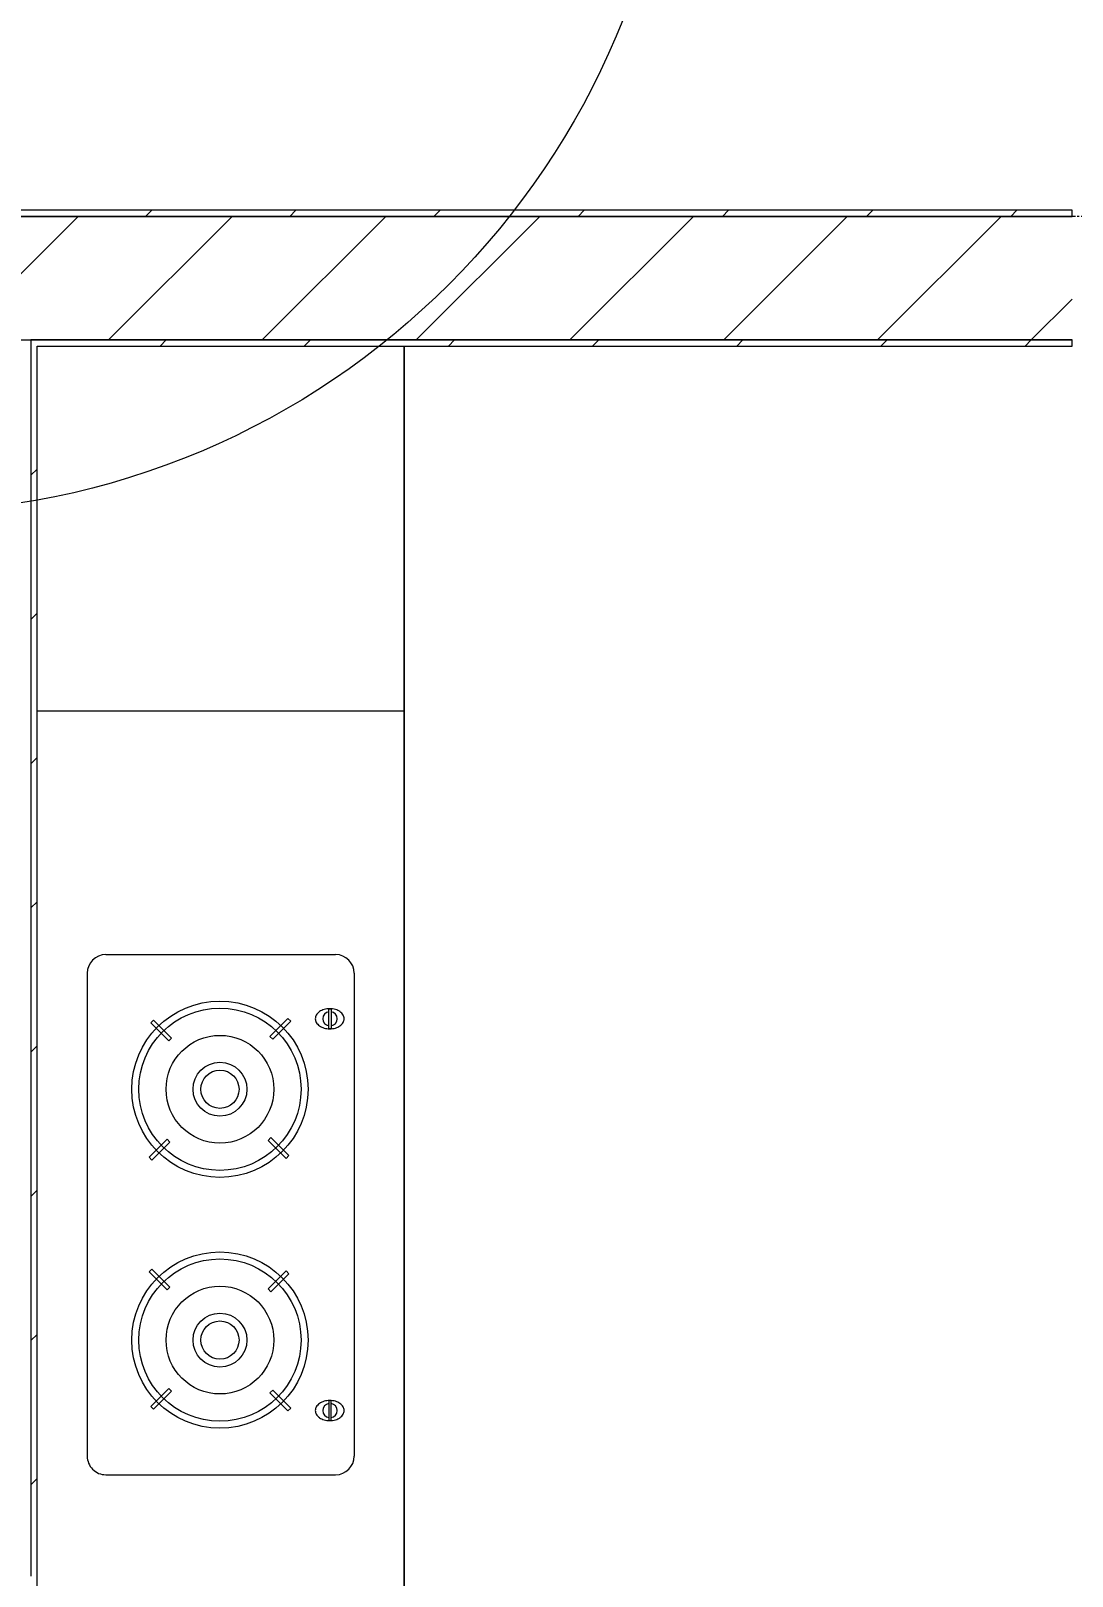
# Model space of a CAD drawing. Header units: millimetres. Extents: x -24439 to 198341, y -52871 to 149926.
# Drawn here: x 57853 to 59538, y 31337 to 33837 of the extents above; entities that cross this region are included whole.
import ezdxf

# ---------------------------------------------------------------- set-up
doc = ezdxf.new("R2010")
doc.units = ezdxf.units.MM
doc.linetypes.add('Grid Line', pattern=[22.225, 12.7, -3.175, 3.175, -3.175])
doc.linetypes.add('NET VAN', pattern=[1.06, 0.53, -0.53])
for name, color, linetype, lineweight in [('0-1', 7, 'Continuous', 5), ('A-DETL-GENF-2', 9, 'NET VAN', 9), ('A-WALL', 113, 'Continuous', 9), ('A-WALL-3', 113, 'Continuous', 18), ('A-WALL-PATT-2', 9, 'Continuous', 9), ('A-WALL-PATT-3', 111, 'Continuous', 9), ('G-IMPT-1', 9, 'Continuous', 9), ('G-IMPT-6', 7, 'Continuous', 9), ('I-FURN', 30, 'Continuous', 9), ('I-FURN-1', 9, 'Continuous', 9), ('I-WALL-1', 253, 'Continuous', 18), ('I-WALL-3', 2, 'Continuous', 18), ('S-GRID-1', 1, 'Grid Line', 9)]:
    doc.layers.add(name, color=color, linetype=linetype, lineweight=lineweight)
doc.styles.add('Arial_4', font='arial_0.ttf', dxfattribs={"height": 1000})
pattern_1 = [(45, (0, 0), (-116.67262, 116.67262), [])]

# ---------------------------------------------------------------- blocks, each defined once
blk = doc.blocks.new('HE BEP A - HE BEP A-348232-TKCS_MB ĐỊNH VỊ CAO ĐỘ THIẾT KẾ')
at = {"layer": 'I-FURN'}
for p, q in [((3703.5, 605.3), (3703.5, 11)), ((3279.1, 524.2), (2497.5, 524.2)), ((2467.5, 494.2), (2467.5, 122.2)), ((3309.1, 494.2), (3309.1, 122.2)), ((2578, 421.2), (2573.6, 416.8)), ((2573.6, 416.8), (2602.8, 387.7)), ((2607.1, 392.1), (2578, 421.2)), ((2795.6, 424), (2766.5, 394.9)), ((2770.8, 390.5), (2800, 419.6)), ((2800, 419.6), (2795.6, 424)), ((2976.7, 419.6), (2981.1, 424)), ((3005.8, 390.5), (2976.7, 419.6)), ((2981.1, 424), (3010.2, 394.9)), ((3169.5, 392.1), (3198.6, 421.2)), ((3203, 416.8), (3173.9, 387.7)), ((3198.6, 421.2), (3203, 416.8)), ((2602.8, 387.7), (2607.1, 392.1)), ((2766.5, 394.9), (2770.8, 390.5)), ((3010.2, 394.9), (3005.8, 390.5)), ((3173.9, 387.7), (3169.5, 392.1)), ((2570.9, 199.3), (2600, 228.4)), ((2600, 228.4), (2604.4, 224)), ((2763.7, 226.8), (2768.1, 231.2)), ((2792.8, 197.7), (2763.7, 226.8)), ((2768.1, 231.2), (2797.2, 202)), ((3008.5, 231.2), (2979.4, 202)), ((2983.8, 197.7), (3012.9, 226.8)), ((3012.9, 226.8), (3008.5, 231.2)), ((3176.6, 228.4), (3172.2, 224)), ((3205.8, 199.3), (3176.6, 228.4)), ((2604.4, 224), (2575.3, 194.9)), ((2797.2, 202), (2792.8, 197.7)), ((2979.4, 202), (2983.8, 197.7)), ((3172.2, 224), (3201.4, 194.9)), ((2575.3, 194.9), (2570.9, 199.3)), ((3201.4, 194.9), (3205.8, 199.3)), ((2555.1, 133.3), (2555.1, 129.3)), ((2587.6, 133.3), (2555.1, 133.3)), ((2555.1, 129.3), (2587.6, 129.3)), ((2587.6, 129.3), (2587.6, 133.3)), ((3189, 129.3), (3189, 133.3)), ((3189, 133.3), (3221.5, 133.3)), ((3221.5, 129.3), (3189, 129.3)), ((3221.5, 133.3), (3221.5, 129.3)), ((3279.1, 92.2), (2497.5, 92.2)), ((4293.5, 11), (765.9, 11))]:
    blk.add_line(p, q, dxfattribs=at)
for centre, radius in [((2685.4, 309.4), 142.6), ((3091.2, 309.4), 142.6), ((2685.4, 309.4), 131.3), ((3091.2, 309.4), 131.3), ((2685.4, 309.4), 87.2), ((3091.2, 309.4), 87.2), ((2685.4, 309.4), 43.6), ((3091.2, 309.4), 43.6), ((2685.4, 309.4), 30.9), ((3091.2, 309.4), 30.9)]:
    blk.add_circle(centre, radius, dxfattribs=at)
for centre, radius, start, end in [((2497.5, 494.2), 30, 90, 180), ((3279.1, 494.2), 30, 360, 90), ((2574.8, 137.9), 18.1, 120.7976, 145.204), ((2571.4, 143.6), 11.5, 90, 120.7976), ((2571.4, 143.6), 11.5, 59.2024, 90), ((2568, 137.9), 18.1, 34.796, 59.2024), ((3208.7, 137.9), 18.1, 120.7976, 145.204), ((3205.3, 143.6), 11.5, 90, 120.7976), ((3205.3, 143.6), 11.5, 59.2024, 90), ((3201.9, 137.9), 18.1, 34.796, 59.2024), ((2588.6, 131.7), 33.5, 163.9419, 180), ((2588.6, 131.7), 33.5, 180, 196.0581), ((2580.1, 134.1), 24.7, 145.204, 163.9419), ((2571.3, 131.3), 11.6, 9.9102, 170.0898), ((2571.3, 131.3), 11.6, 189.7177, 350.2823), ((2562.6, 134.1), 24.7, 16.0581, 34.796), ((2554.1, 131.7), 33.5, 0, 16.0581), ((2554.1, 131.7), 33.5, 343.9419, 0), ((3222.5, 131.7), 33.5, 163.9419, 180), ((3222.5, 131.7), 33.5, 180, 196.0581), ((3214, 134.1), 24.7, 145.204, 163.9419), ((3205.3, 131.3), 11.6, 9.9102, 170.0898), ((3205.3, 131.3), 11.6, 189.7177, 350.2823), ((3196.5, 134.1), 24.7, 16.0581, 34.796), ((3188, 131.7), 33.5, 0, 16.0581), ((3188, 131.7), 33.5, 343.9419, 0), ((2497.5, 122.2), 30, 180, 270), ((2580.1, 129.2), 24.7, 196.0581, 214.796), ((2574.8, 125.5), 18.1, 214.796, 239.2024), ((2571.4, 119.8), 11.5, 239.2024, 270), ((2571.4, 119.8), 11.5, 270, 300.7976), ((2568, 125.5), 18.1, 300.7976, 325.204), ((2562.6, 129.2), 24.7, 325.204, 343.9419), ((3214, 129.2), 24.7, 196.0581, 214.796), ((3208.7, 125.5), 18.1, 214.796, 239.2024), ((3205.3, 119.8), 11.5, 239.2024, 270), ((3205.3, 119.8), 11.5, 270, 300.7976), ((3201.9, 125.5), 18.1, 300.7976, 325.204), ((3196.5, 129.2), 24.7, 325.204, 343.9419), ((3279.1, 122.2), 30, 270, 360)]:
    blk.add_arc(centre, radius, start, end, dxfattribs=at)
at = {"layer": 'I-FURN-1'}
blk.add_line((3.5, 11), (4293.5, 11), dxfattribs=at)
blk = doc.blocks.new('NCV_TKTC_TANG 1_rvt-1-TKCS_MB ĐỊNH VỊ CAO ĐỘ THIẾT KẾ')
at = {"layer": 'A-WALL-PATT-2'}
h = blk.add_hatch(dxfattribs=at)
h.set_pattern_fill('FP_3', color=256, style=0, pattern_type=2)
h.set_pattern_definition(pattern_1)
h.paths.add_polyline_path([(59537.6, 33326.9), (59537.6, 33336.9), (57852.6, 33336.9), (57852.6, 33326.9), (59528.8, 33326.9)])
h.paths.add_polyline_path([(60727.6, 33326.9), (60727.6, 33336.9), (60627.6, 33336.9), (60627.6, 33326.9), (60717.6, 33326.9)])
h = blk.add_hatch(dxfattribs=at)
h.set_pattern_fill('FP_3', color=256, style=0, pattern_type=2)
h.set_pattern_definition(pattern_1)
h.paths.add_polyline_path([(57852.6, 28826.9), (57862.6, 28826.9), (57862.6, 33326.9), (57852.6, 33326.9), (57852.6, 28836.9)])
at = {"layer": 'I-WALL-1'}
for p, q in [((59537.6, 33336.9), (57852.6, 33336.9)), ((57852.6, 33336.9), (57852.6, 33326.9)), ((57852.6, 33326.9), (57852.6, 31336.9)), ((57862.6, 33326.9), (59537.6, 33326.9)), ((57862.6, 28826.9), (57862.6, 33326.9)), ((59537.6, 33326.9), (59537.6, 33336.9))]:
    blk.add_line(p, q, dxfattribs=at)
at = {"layer": 'I-FURN-1', "rotation": 90.00000000000026}
blk.add_blockref('HE BEP A - HE BEP A-348232-TKCS_MB ĐỊNH VỊ CAO ĐỘ THIẾT KẾ', (58467.9, 29033.4), dxfattribs=at)
blk = doc.blocks.new('NCV_TKCS_251209_TONG THE HIEN TRANG SAN DUONG - NCV_TKCS_HIEN TRANG_251209a_dwg-1612995-TKCS_MB ĐỊNH VỊ CAO ĐỘ THIẾT KẾ')
at = {"layer": 'G-IMPT-1'}
blk.add_circle((563539106.3, 1144995153.7), 1262.1, dxfattribs=at)
at = {"layer": 'G-IMPT-6', "insert": (563539106.3, 1144996203.7), "char_height": 1000, "width": 3253.918, "attachment_point": 1, "line_spacing_factor": 0.941778, "style": 'Arial_4'}
blk.add_mtext('0.49', dxfattribs=at)
blk = doc.blocks.new('NCV_TKCS_251209_TONG THE HIEN TRANG SAN DUONG - NCV_TKCS_251209_TONG THE HIEN TRANG SAN DUONG-1605292-TKCS_MB ĐỊNH VỊ CAO ĐỘ THIẾT KẾ')
at = {"rotation": 343.2379237072182}
blk.add_blockref('NCV_TKCS_251209_TONG THE HIEN TRANG SAN DUONG - NCV_TKCS_HIEN TRANG_251209a_dwg-1612995-TKCS_MB ĐỊNH VỊ CAO ĐỘ THIẾT KẾ', (-869777547.7, -933796958.8), dxfattribs=at)

msp = doc.modelspace()

# ---------------------------------------------------------------- hatches: boundary and pattern name
at = {"layer": 'A-WALL-PATT-3'}
h = msp.add_hatch(dxfattribs=at)
h.set_pattern_fill('FP_1', color=256, style=0, pattern_type=2)
h.set_pattern_definition([(45, (0, 0), (-124.4508, 124.4508), [])])
h.paths.add_polyline_path([(56846.9, 33336.9), (56792.4, 33381.9), (56711.8, 33460.9), (56652.6, 33531.1), (56652.6, 33336.9), (56799.1, 33336.9)])
h.paths.add_polyline_path([(52927.6, 33336.9), (56452.6, 33336.9), (56452.6, 33536.9), (52927.6, 33536.9)])
h.paths.add_polyline_path([(60727.6, 33336.9), (60727.6, 33536.9), (60627.6, 33536.9), (60627.6, 33336.9)])
h.paths.add_polyline_path([(57640.3, 33336.9), (59537.6, 33336.9), (59537.6, 33536.9), (57639.6, 33536.9), (57639.8, 33460.2)])
h = msp.add_hatch(dxfattribs=at)
h.set_pattern_fill('FP_8', color=256, style=0, pattern_type=2)
h.set_pattern_definition(pattern_1)
h.paths.add_polyline_path([(80552.6, 33536.9), (80552.6, 33546.9), (70567.6, 33546.9), (70567.6, 33536.9), (80402.5, 33536.9)])
h.paths.add_polyline_path([(60627.6, 33536.9), (67737.6, 33536.9), (67737.6, 33546.9), (60627.6, 33546.9)])
h.paths.add_polyline_path([(58009.5, 33536.9), (59537.6, 33536.9), (59535.4, 33546.9), (57639.5, 33546.9), (57641.2, 33536.9)])
h.paths.add_polyline_path([(69377.6, 33536.9), (69477.6, 33536.9), (69475.4, 33546.9), (68827.6, 33546.9), (68827.6, 33536.9), (68927.6, 33536.9)])

# ---------------------------------------------------------------- linework, layer by layer
at = {"layer": 'A-WALL'}
for p, q in [((59537.6, 33536.9), (56652.6, 33536.9)), ((56652.6, 33536.9), (59537.6, 33536.9))]:
    msp.add_line(p, q, dxfattribs=at)
at = {"layer": 'A-WALL-3'}
msp.add_line((56652.6, 33336.9), (59537.6, 33336.9), dxfattribs=at)
at = {"layer": 'I-WALL-3'}
for p, q in [((59537.6, 33546.9), (56662.6, 33546.9)), ((59537.6, 33536.9), (59537.6, 33546.9))]:
    msp.add_line(p, q, dxfattribs=at)
at = {"layer": 'S-GRID-1'}
msp.add_line((131551.8, 33536.9), (29351.8, 33536.9), dxfattribs=at)

# ---------------------------------------------------------------- block references
at = {"layer": '0-1'}
msp.add_blockref('NCV_TKTC_TANG 1_rvt-1-TKCS_MB ĐỊNH VỊ CAO ĐỘ THIẾT KẾ', (0, 0), dxfattribs=at)
at = {"layer": 'A-DETL-GENF-2'}
msp.add_blockref('NCV_TKCS_251209_TONG THE HIEN TRANG SAN DUONG - NCV_TKCS_251209_TONG THE HIEN TRANG SAN DUONG-1605292-TKCS_MB ĐỊNH VỊ CAO ĐỘ THIẾT KẾ', (26103.5, 9888.2), dxfattribs=at)

doc.saveas('drawing.dxf')
